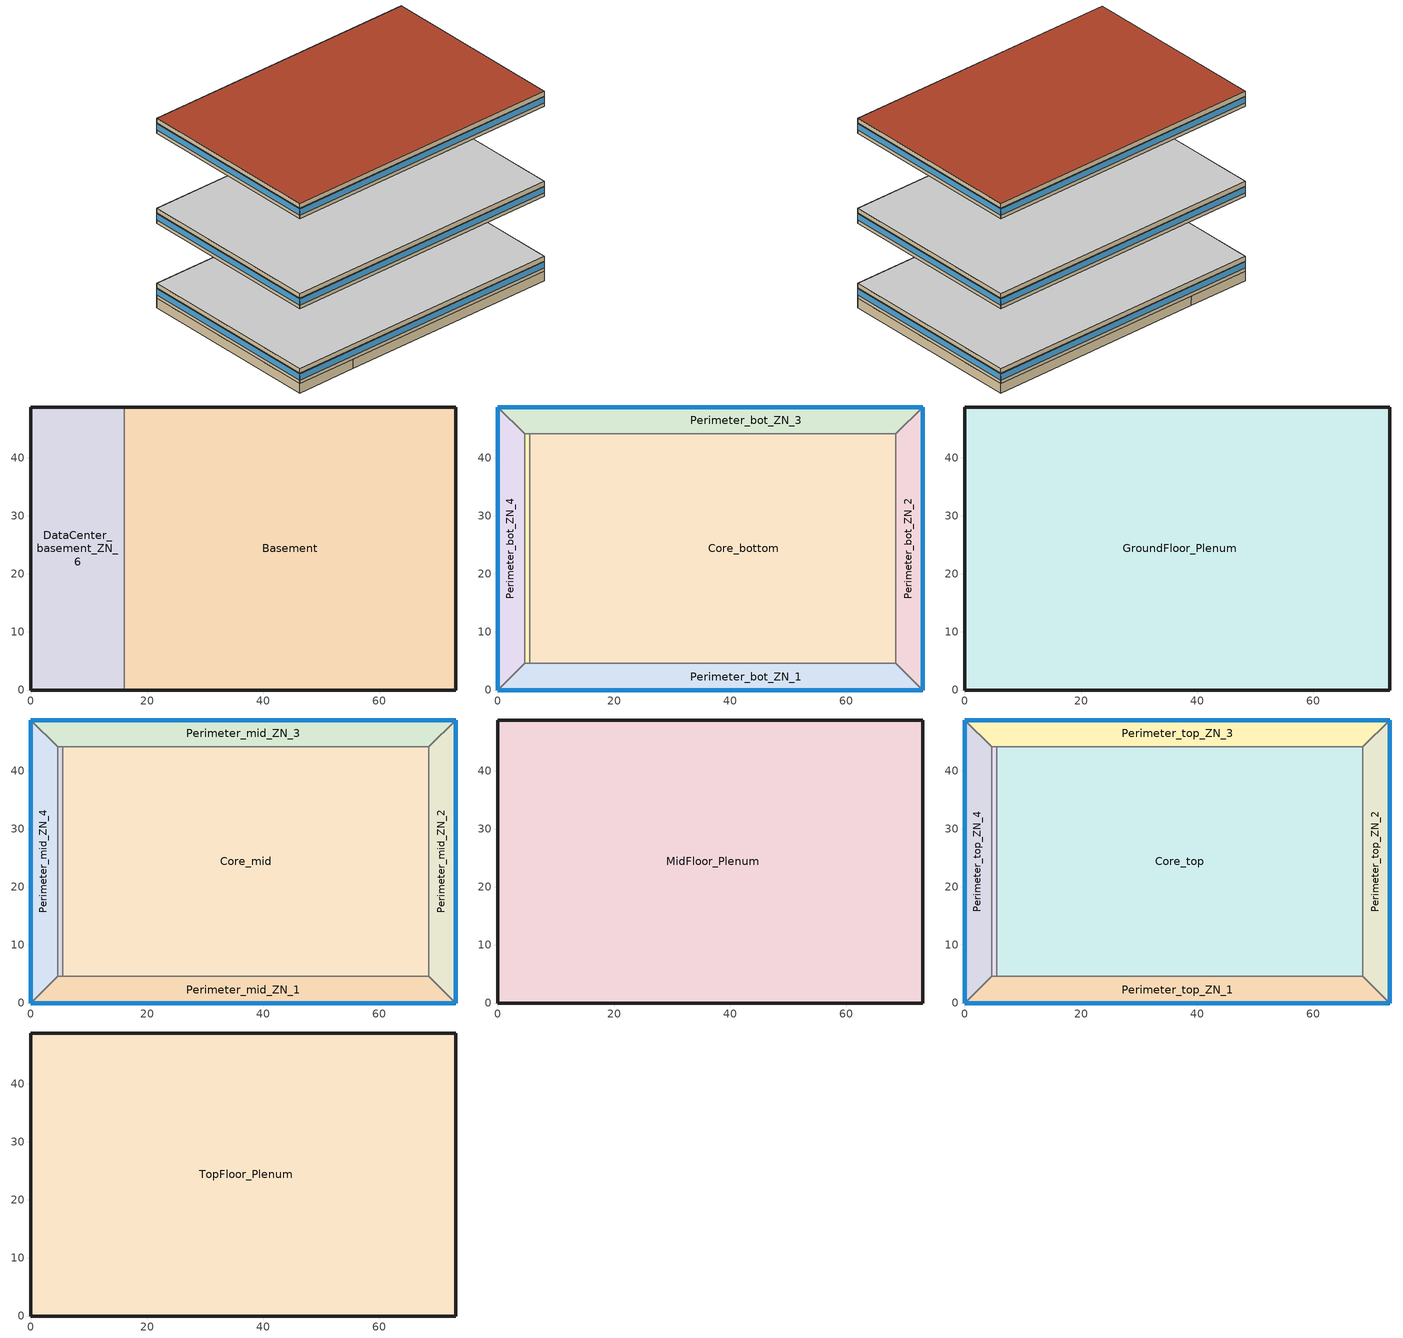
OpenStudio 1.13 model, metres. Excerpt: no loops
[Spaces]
Basement
 floor ground (Basement Floor construction): 73.11,48.74 73.11,0 16.08,0 16.08,48.74 z-2.44
 wall ground (Basement Wall construction): 16.08,0 73.11,0 73.11,48.74 16.08,48.74 z-2.44:0
 wall to DataCenter_basement_ZN_6: 16.08,48.74 16.08,0 z-2.44:0
DataCenter_basement_ZN_6
 floor ground (Basement Floor construction): 16.08,48.74 16.08,0 0,0 0,48.74 z-2.44
 wall ground (Basement Wall construction): 16.08,48.74 0,48.74 0,0 16.08,0 z-2.44:0
Core_bottom
 floor to DataCenter_basement_ZN_6: 16.08,44.16 16.08,4.57 5.49,4.57 5.49,44.16 z0
 floor to Basement: 68.53,44.16 68.53,4.57 16.08,4.57 16.08,44.16 z0
 wall to Perimeter_bot_ZN_1: 5.49,4.57 68.53,4.57 z0:2.74
 wall to DataCenter_bot_ZN_6: 5.49,44.16 5.49,4.57 z0:2.74
 wall to Perimeter_bot_ZN_2: 68.53,4.57 68.53,44.16 z0:2.74
 wall to Perimeter_bot_ZN_3: 68.53,44.16 5.49,44.16 z0:2.74
Perimeter_bot_ZN_3
 floor to Basement: 73.11,48.74 68.53,44.16 16.08,44.16 16.08,48.74 z0
 floor to DataCenter_basement_ZN_6: 16.08,48.74 16.08,44.16 4.57,44.16 0,48.74 z0
 wall outside: 73.11,48.74 0,48.74 z0:2.74
 wall to Perimeter_bot_ZN_4: 0,48.74 4.57,44.16 z0:2.74
 wall to Perimeter_bot_ZN_2: 68.53,44.16 73.11,48.74 z0:2.74
 wall to DataCenter_bot_ZN_6: 4.57,44.16 5.49,44.16 z0:2.74
 window: 73.11,48.74 0,48.74 z0.91:2.5
Perimeter_bot_ZN_1
 floor to DataCenter_basement_ZN_6: 16.08,4.57 16.08,0 0,0 4.57,4.57 z0
 floor to Basement: 68.53,4.57 73.11,0 16.08,0 16.08,4.57 z0
 wall outside: 0,0 73.11,0 z0:2.74
 wall to Perimeter_bot_ZN_4: 4.57,4.57 0,0 z0:2.74
 wall to DataCenter_bot_ZN_6: 5.49,4.57 4.57,4.57 z0:2.74
 wall to Perimeter_bot_ZN_2: 73.11,0 68.53,4.57 z0:2.74
 window: 0,0 73.11,0 z0.91:2.5
Perimeter_bot_ZN_2
 floor to Basement: 73.11,48.74 73.11,0 68.53,4.57 68.53,44.16 z0
 wall outside: 73.11,0 73.11,48.74 z0:2.74
 window: 73.11,0 73.11,48.74 z0.91:2.5
Perimeter_bot_ZN_4
 floor to DataCenter_basement_ZN_6: 0,48.74 4.57,44.16 4.57,4.57 0,0 z0
 wall outside: 0,48.74 0,0 z0:2.74
 wall to DataCenter_bot_ZN_6: 4.57,4.57 4.57,44.16 z0:2.74
 window: 0,48.74 0,0 z0.91:2.5
DataCenter_bot_ZN_6
 floor to DataCenter_basement_ZN_6: 5.49,44.16 5.49,4.57 4.57,4.57 4.57,44.16 z0
GroundFloor_Plenum
 floor to Perimeter_bot_ZN_4: 0,48.74 4.57,44.16 4.57,4.57 0,0 z2.74
 floor to Perimeter_bot_ZN_2: 73.11,48.74 73.11,0 68.53,4.57 68.53,44.16 z2.74
 floor to Perimeter_bot_ZN_1: 68.53,4.57 73.11,0 0,0 4.57,4.57 z2.74
 floor to Perimeter_bot_ZN_3: 73.11,48.74 68.53,44.16 4.57,44.16 0,48.74 z2.74
 floor to Core_bottom: 68.53,44.16 68.53,4.57 5.49,4.57 5.49,44.16 z2.74
 floor to DataCenter_bot_ZN_6: 5.49,44.16 5.49,4.57 4.57,4.57 4.57,44.16 z2.74
 wall outside: 73.11,0 73.11,48.74 0,48.74 0,0 73.11,0 z2.74:3.96
 ceiling adiabatic (Floor Adiabatic construction): 73.11,0 73.11,48.74 0,48.74 0,0 z3.96
Perimeter_mid_ZN_2
 floor adiabatic (Floor Adiabatic construction): 73.11,48.74 73.11,0 68.53,4.57 68.53,44.16 z19.82
 wall outside: 73.11,0 73.11,48.74 z19.82:22.56
 wall to Perimeter_mid_ZN_3: 73.11,48.74 68.53,44.16 z19.82:22.56
 wall to Perimeter_mid_ZN_1: 68.53,4.57 73.11,0 z19.82:22.56
 wall to Core_mid: 68.53,44.16 68.53,4.57 z19.82:22.56
 window: 73.11,0 73.11,48.74 z20.73:22.32
Perimeter_mid_ZN_1
 floor adiabatic (Floor Adiabatic construction): 68.53,4.57 73.11,0 0,0 4.57,4.57 z19.82
 wall outside: 0,0 73.11,0 z19.82:22.56
 wall to Perimeter_mid_ZN_4: 4.57,4.57 0,0 z19.82:22.56
 wall to DataCenter_mid_ZN_6: 5.49,4.57 4.57,4.57 z19.82:22.56
 wall to Core_mid: 68.53,4.57 5.49,4.57 z19.82:22.56
 window: 0,0 73.11,0 z20.73:22.32
DataCenter_mid_ZN_6
 floor adiabatic (Floor Adiabatic construction): 5.49,44.16 5.49,4.57 4.57,4.57 4.57,44.16 z19.82
 wall to Perimeter_mid_ZN_4: 4.57,44.16 4.57,4.57 z19.82:22.56
 wall to Core_mid: 5.49,4.57 5.49,44.16 z19.82:22.56
 wall to Perimeter_mid_ZN_3: 5.49,44.16 4.57,44.16 z19.82:22.56
Core_mid
 floor adiabatic (Floor Adiabatic construction): 68.53,44.16 68.53,4.57 5.49,4.57 5.49,44.16 z19.82
 wall to Perimeter_mid_ZN_3: 68.53,44.16 5.49,44.16 z19.82:22.56
Perimeter_mid_ZN_3
 floor adiabatic (Floor Adiabatic construction): 73.11,48.74 68.53,44.16 4.57,44.16 0,48.74 z19.82
 wall outside: 73.11,48.74 0,48.74 z19.82:22.56
 wall to Perimeter_mid_ZN_4: 0,48.74 4.57,44.16 z19.82:22.56
 window: 73.11,48.74 0,48.74 z20.73:22.32
Perimeter_mid_ZN_4
 floor adiabatic (Floor Adiabatic construction): 0,48.74 4.57,44.16 4.57,4.57 0,0 z19.82
 wall outside: 0,48.74 0,0 z19.82:22.56
 window: 0,48.74 0,0 z20.73:22.32
MidFloor_Plenum
 floor to Perimeter_mid_ZN_1: 68.53,4.57 73.11,0 0,0 4.57,4.57 z22.56
 floor to DataCenter_mid_ZN_6: 5.49,44.16 5.49,4.57 4.57,4.57 4.57,44.16 z22.56
 floor to Perimeter_mid_ZN_2: 73.11,48.74 73.11,0 68.53,4.57 68.53,44.16 z22.56
 floor to Perimeter_mid_ZN_4: 0,48.74 4.57,44.16 4.57,4.57 0,0 z22.56
 floor to Core_mid: 68.53,44.16 68.53,4.57 5.49,4.57 5.49,44.16 z22.56
 floor to Perimeter_mid_ZN_3: 73.11,48.74 68.53,44.16 4.57,44.16 0,48.74 z22.56
 wall outside: 73.11,48.74 0,48.74 0,0 73.11,0 73.11,48.74 z22.56:23.78
 ceiling adiabatic (Floor Adiabatic construction): 73.11,0 73.11,48.74 0,48.74 0,0 z23.78
DataCenter_top_ZN_6
 floor adiabatic (Floor Adiabatic construction): 5.49,44.16 5.49,4.57 4.57,4.57 4.57,44.16 z43.6
 wall to Perimeter_top_ZN_4: 4.57,44.16 4.57,4.57 z43.6:46.34
 wall to Core_top: 5.49,4.57 5.49,44.16 z43.6:46.34
 wall to Perimeter_top_ZN_3: 5.49,44.16 4.57,44.16 z43.6:46.34
 wall to Perimeter_top_ZN_1: 4.57,4.57 5.49,4.57 z43.6:46.34
Perimeter_top_ZN_3
 floor adiabatic (Floor Adiabatic construction): 73.11,48.74 68.53,44.16 4.57,44.16 0,48.74 z43.6
 wall outside: 73.11,48.74 0,48.74 z43.6:46.34
 wall to Core_top: 5.49,44.16 68.53,44.16 z43.6:46.34
 wall to Perimeter_top_ZN_2: 68.53,44.16 73.11,48.74 z43.6:46.34
 wall to Perimeter_top_ZN_4: 0,48.74 4.57,44.16 z43.6:46.34
 window: 73.11,48.74 0,48.74 z44.51:46.1
Core_top
 floor adiabatic (Floor Adiabatic construction): 68.53,44.16 68.53,4.57 5.49,4.57 5.49,44.16 z43.6
 wall to Perimeter_top_ZN_1: 5.49,4.57 68.53,4.57 z43.6:46.34
 wall to Perimeter_top_ZN_2: 68.53,4.57 68.53,44.16 z43.6:46.34
Perimeter_top_ZN_2
 floor adiabatic (Floor Adiabatic construction): 73.11,48.74 73.11,0 68.53,4.57 68.53,44.16 z43.6
 wall outside: 73.11,0 73.11,48.74 z43.6:46.34
 wall to Perimeter_top_ZN_1: 68.53,4.57 73.11,0 z43.6:46.34
 window: 73.11,0 73.11,48.74 z44.51:46.1
Perimeter_top_ZN_1
 floor adiabatic (Floor Adiabatic construction): 68.53,4.57 73.11,0 0,0 4.57,4.57 z43.6
 wall outside: 0,0 73.11,0 z43.6:46.34
 wall to Perimeter_top_ZN_4: 4.57,4.57 0,0 z43.6:46.34
 window: 0,0 73.11,0 z44.51:46.1
Perimeter_top_ZN_4
 floor adiabatic (Floor Adiabatic construction): 0,48.74 4.57,44.16 4.57,4.57 0,0 z43.6
 wall outside: 0,48.74 0,0 z43.6:46.34
 window: 0,48.74 0,0 z44.51:46.1
TopFloor_Plenum
 floor to Perimeter_top_ZN_3: 73.11,48.74 68.53,44.16 4.57,44.16 0,48.74 z46.34
 floor to Perimeter_top_ZN_2: 73.11,48.74 73.11,0 68.53,4.57 68.53,44.16 z46.34
 floor to Perimeter_top_ZN_1: 68.53,4.57 73.11,0 0,0 4.57,4.57 z46.34
 floor to Perimeter_top_ZN_4: 0,48.74 4.57,44.16 4.57,4.57 0,0 z46.34
 floor to DataCenter_top_ZN_6: 5.49,44.16 5.49,4.57 4.57,4.57 4.57,44.16 z46.34
 floor to Core_top: 68.53,44.16 68.53,4.57 5.49,4.57 5.49,44.16 z46.34
 wall outside: 0,0 73.11,0 73.11,48.74 0,48.74 0,0 z46.34:47.56
 roof outside: 73.11,0 73.11,48.74 0,48.74 0,0 z47.56
[Building]
NECB 2011-LargeOffice-NECB HDD Method-CAN_ON_Toronto.716240_CWEC.epw created: 2016-11-24 16:52:05 +0000: North Axis {deg}=0; Default Construction Set=NECB 2011 - Office - NECB HDD Method; Standards Building Type=LargeOffice
[Site]
Toronto Int'l_ON_CAN: Latitude {deg}=43.67; Longitude {deg}=-79.63; Time Zone {hr}=-5; Elevation {m}=173; Terrain=City
[Site:GroundTemperature:BuildingSurface]
19.527, 19.502, 19.536, 19.598, 20.002, 21.64, 22.225, 22.375, 21.449, 20.121, 19.802, 19.633
[Site:WaterMainsTemperature]
Calculation Method=Correlation; Annual Average Outdoor Air Temperature {C}=7.35833; Maximum Difference In Monthly Average Outdoor Air Temperatures {deltaC}=26.6
[SizingPeriod:DesignDay] Barometric Pressure {Pa}=99264; Sky Clearness=0; Rain Indicator=0; Snow Indicator=0; Day of Month=21; Daylight Saving Time Indicator=0; Humidity Indicating Type=Wetbulb; Dry-Bulb Temperature Range Modifier Type=DefaultMultipliers
Name | Maximum Dry-Bulb Temperature {C} | Daily Dry-Bulb Temperature Range {deltaC} | Humidity Indicating Conditions at Maximum Dry-Bulb | Wind Speed {m/s} | Wind Direction {deg} | Month | Day Type | Solar Model Indicator | ASHRAE Taub | ASHRAE Taud
Toronto Int'l Ann Htg 99.6% Condns DB | -18.8 | 0 | -18.8 | 4.3 | 340 | 1 | WinterDesignDay | ASHRAEClearSky
Toronto Int'l Ann Clg .4% Condns DB=>MWB | 31.2 | 10.2 | 22.2 | 5.8 | 270 | 7 | SummerDesignDay | ASHRAETau | 0.473 | 1.952
[ClimateZones]

[Material:NoMass] Thermal Absorptance=0.9; Solar Absorptance=0.7
Name | Roughness | Thermal Resistance {m2-K/W} | Visible Absorptance
CP02 CARPET PAD | VeryRough | 0.21648 | 0.8
Nonres_Floor_Insulation | MediumSmooth | 2.88292 | 0.7
Typical Insulation R-13.06 | Smooth | 2.2993 | 0.7
Typical Carpet Pad | Smooth | 0.21648 | 0.8
Typical Insulation R-10.11 | Smooth | 1.78074 | 0.7
Typical Insulation R-19.63 | Smooth | 3.4567 | 0.7
Typical Insulation R-0.58 | Smooth | 0.101875 | 0.7
Typical Insulation R-1.15 | Smooth | 0.202527 | 0.7
[Material]
Name | Roughness | Thickness {m} | Conductivity {W/m-K} | Density {kg/m3} | Specific Heat {J/kg-K} | Thermal Absorptance | Solar Absorptance | Visible Absorptance
100mm Normalweight concrete floor | MediumSmooth | 0.1016 | 2.31 | 2322 | 832
G01 13mm gypsum board | Smooth | 0.0127 | 0.16 | 800 | 1090 | 0.9 | 0.7 | 0.5
M10 200mm concrete block basement wall | MediumRough | 0.2032 | 1.326 | 1842 | 912
4 in. Normalweight Concrete Floor | MediumRough | 0.1016 | 2.31 | 2322 | 832 | 0.9 | 0.7 | 0.7
1IN Stucco | Smooth | 0.0253 | 0.6918 | 1858 | 837 | 0.9 | 0.7 | 0.92
8IN CONCRETE HW RefBldg | Rough | 0.2032 | 1.311 | 2240 | 836.8 | 0.9 | 0.7 | 0.7
1/2IN Gypsum | Smooth | 0.0127 | 0.16 | 784.9 | 830 | 0.9 | 0.4 | 0.4
Metal Roof Surface; F08 Metal surface | Smooth | 0.0008 | 45.28 | 7824 | 500 | 0.9 | 0.7 | 0.7
6 in. Normalweight Concrete Floor | MediumRough | 0.1524 | 2.31 | 2322 | 832 | 0.9 | 0.7 | 0.7
G05 25mm wood | MediumSmooth | 0.0254 | 0.15 | 608 | 1630 | 0.9 | 0.5 | 0.5
[Construction]
Floor Adiabatic construction: CP02 CARPET PAD, 100mm Normalweight concrete floor, Nonres_Floor_Insulation
Basement Wall construction: M10 200mm concrete block basement wall
Basement Floor construction: M10 200mm concrete block basement wall, CP02 CARPET PAD
Typical Insulated Exterior Mass Floor R-15.63: Typical Insulation R-13.06, 4 in. Normalweight Concrete Floor, Typical Carpet Pad
Typical Insulated Exterior Mass Wall R-12.5: 1IN Stucco, 8IN CONCRETE HW RefBldg, Typical Insulation R-10.11, 1/2IN Gypsum
Typical Insulated Metal Building Roof R-20.41: Metal Roof Surface, Typical Insulation R-19.63
Typical Interior Floor: 100mm Normalweight concrete floor, CP02 CARPET PAD
Typical Interior Wall: G01 13mm gypsum board, G01 13mm gypsum board
Typical Interior Ceiling: CP02 CARPET PAD, 100mm Normalweight concrete floor
Typical Insulated Carpeted 6in Slab Floor: 6 in. Normalweight Concrete Floor, Typical Carpet Pad
U 0.55 SHGC 0.31 Dbl Ref-D Tint 6mm/6mm Air: REF D TINT 6MM, AIR 6MM, CLEAR 6MM
Typical Insulated Metal Door R-1.43: F08 Metal surface, Typical Insulation R-0.58
U 0.35 SHGC 0.35 Dbl LoE (e2-.1) Tint 6mm/13mm Air: LoE TINT 6MM, AIR 13MM, CLEAR 6MM
Typical Overhead Door R-2.0: Typical Insulation R-1.15
U 0.48 SHGC 0.40 Dbl Ref-D Clr 6mm/13mm: REF D CLEAR 6MM, AIR 13MM, CLEAR 6MM
Typical Interior Window: Clear 3mm
Typical Interior Door; Typical Interior Partition: G05 25mm wood
[DefaultConstructionSet]
NECB 2011 - Office - NECB HDD Method: Default Exterior Surface Constructions=Default Surface Constructions 1; Default Interior Surface Constructions=Default Surface Constructions 2; Default Ground Contact Surface Constructions=Default Surface Constructions 3; Default Exterior SubSurface Constructions=Default Sub Surface Constructions 1; Default Interior SubSurface Constructions=Default Sub Surface Constructions 2; Interior Partition Construction=Typical Interior Partition
[DefaultSurfaceConstructions]
Name | Floor Construction | Wall Construction | Roof Ceiling Construction
Default Surface Constructions 1 | Typical Insulated Exterior Mass Floor R-15.63 | Typical Insulated Exterior Mass Wall R-12.5 | Typical Insulated Metal Building Roof R-20.41
Default Surface Constructions 2 | Typical Interior Floor | Typical Interior Wall | Typical Interior Ceiling
Default Surface Constructions 3 | Typical Insulated Carpeted 6in Slab Floor | Typical Insulated Carpeted 6in Slab Floor | Typical Insulated Carpeted 6in Slab Floor
[DefaultSubSurfaceConstructions]
Name | Fixed Window Construction | Operable Window Construction | Door Construction | Glass Door Construction | Overhead Door Construction | Skylight Construction | Tubular Daylight Dome Construction | Tubular Daylight Diffuser Construction
Default Sub Surface Constructions 1 | U 0.55 SHGC 0.31 Dbl Ref-D Tint 6mm/6mm Air | U 0.55 SHGC 0.31 Dbl Ref-D Tint 6mm/6mm Air | Typical Insulated Metal Door R-1.43 | U 0.35 SHGC 0.35 Dbl LoE (e2-.1) Tint 6mm/13mm Air | Typical Overhead Door R-2.0 | U 0.48 SHGC 0.40 Dbl Ref-D Clr 6mm/13mm | Typical Interior Window | Typical Interior Window
Default Sub Surface Constructions 2 | Typical Interior Window | Typical Interior Window | Typical Interior Door
[WindowMaterial:Glazing] Optical Data Type=SpectralAverage; Infrared Transmittance at Normal Incidence=0; Front Side Infrared Hemispherical Emissivity=0.84; Conductivity {W/m-K}=0.9; Dirt Correction Factor for Solar and Visible Transmittance=1; Solar Diffusing=No
Name | Thickness {m} | Solar Transmittance at Normal Incidence | Front Side Solar Reflectance at Normal Incidence | Back Side Solar Reflectance at Normal Incidence | Visible Transmittance at Normal Incidence | Front Side Visible Reflectance at Normal Incidence | Back Side Visible Reflectance at Normal Incidence | Back Side Infrared Hemispherical Emissivity
REF D TINT 6MM | 0.006 | 0.3 | 0.14 | 0.36 | 0.25 | 0.18 | 0.45 | 0.82
CLEAR 6MM | 0.006 | 0.775 | 0.071 | 0.071 | 0.881 | 0.08 | 0.08 | 0.84
LoE TINT 6MM | 0.006 | 0.36 | 0.093 | 0.2 | 0.5 | 0.035 | 0.054 | 0.1
REF D CLEAR 6MM | 0.006 | 0.429 | 0.308 | 0.379 | 0.334 | 0.453 | 0.505 | 0.82
Clear 3mm | 0.003 | 0.837 | 0.075 | 0.075 | 0.898 | 0.081 | 0.081 | 0.84
[WindowMaterial:Gas] Gas Type=Air
Name | Thickness {m}
AIR 6MM | 0.0063
AIR 13MM | 0.0127
[Space]
Name | Space Type | Building Story | Thermal Zone | Part of Total Floor Area
Core_mid | Space Function Office - open plan | Building Story 4 | Sys-6 Flr-6 Sch-A HPlcmt-core | Yes
DataCenter_top_ZN_6 | Space Function Office - open plan | Building Story 6 | Sys-6 Flr-2 Sch-A HPlcmt-core
Perimeter_mid_ZN_2 | Space Function Office - open plan | Building Story 4 | Sys-6 Flr-6 Sch-A HPlcmt-east | Yes
Perimeter_mid_ZN_1 | Space Function Office - open plan | Building Story 4 | Sys-6 Flr-6 Sch-A HPlcmt-south | Yes
MidFloor_Plenum | Space Function - undefined - | Building Story 5 |  | No
DataCenter_mid_ZN_6 | Space Function Office - open plan | Building Story 4 | Sys-6 Flr-6 Sch-A HPlcmt-core
Core_bottom | Space Function Office - open plan | Building Story 2 | Sys-6 Flr-7 Sch-A HPlcmt-core | Yes
Perimeter_top_ZN_3 | Space Function Office - open plan | Building Story 6 | Sys-6 Flr-2 Sch-A HPlcmt-north | Yes
Core_top | Space Function Office - open plan | Building Story 6 | Sys-6 Flr-2 Sch-A HPlcmt-core | Yes
Perimeter_bot_ZN_3 | Space Function Office - open plan | Building Story 2 | Sys-6 Flr-7 Sch-A HPlcmt-north | Yes
Basement | Space Function Electrical/Mechanical-sch-A | Building Story 1 | Sys-6 Flr-3 Sch-A HPlcmt-north | Yes
Perimeter_bot_ZN_1 | Space Function Office - open plan | Building Story 2 | Sys-6 Flr-7 Sch-A HPlcmt-south | Yes
Perimeter_mid_ZN_3 | Space Function Office - open plan | Building Story 4 | Sys-6 Flr-6 Sch-A HPlcmt-north | Yes
Perimeter_top_ZN_2 | Space Function Office - open plan | Building Story 6 | Sys-6 Flr-2 Sch-A HPlcmt-east | Yes
Perimeter_top_ZN_1 | Space Function Office - open plan | Building Story 6 | Sys-6 Flr-2 Sch-A HPlcmt-south | Yes
Perimeter_mid_ZN_4 | Space Function Office - open plan | Building Story 4 | Sys-6 Flr-6 Sch-A HPlcmt-west | Yes
TopFloor_Plenum | Space Function - undefined - | Building Story 7 |  | No
GroundFloor_Plenum | Space Function - undefined - | Building Story 3 |  | No
Perimeter_top_ZN_4 | Space Function Office - open plan | Building Story 6 | Sys-6 Flr-2 Sch-A HPlcmt-west | Yes
DataCenter_basement_ZN_6 | Space Function Office - open plan | Building Story 1 | Sys-6 Flr-3 Sch-A HPlcmt-west
Perimeter_bot_ZN_2 | Space Function Office - open plan | Building Story 2 | Sys-6 Flr-7 Sch-A HPlcmt-east | Yes
Perimeter_bot_ZN_4 | Space Function Office - open plan | Building Story 2 | Sys-6 Flr-7 Sch-A HPlcmt-west | Yes
DataCenter_bot_ZN_6 | Space Function Office - open plan | Building Story 2 | Sys-6 Flr-7 Sch-A HPlcmt-core
[SpaceType] Standards Building Type=Space Function
Name | Default Schedule Set | Design Specification Outdoor Air Object | Standards Space Type
Space Function Electrical/Mechanical-sch-A | Space Function Electrical/Mechanical-sch-A Schedule Set | Space Function Electrical/Mechanical-sch-A Ventilation | Electrical/Mechanical-sch-A
Space Function Office - open plan | Space Function Office - open plan Schedule Set | Space Function Office - open plan Ventilation | Office - open plan
Space Function - undefined - | Space Function - undefined - Schedule Set | Space Function - undefined - Ventilation | - undefined -
[DesignSpecification:OutdoorAir]
Name | Outdoor Air Flow per Person {m3/s-person} | Outdoor Air Flow per Floor Area {m3/s-m2} | Outdoor Air Flow Air Changes per Hour {1/hr} | Outdoor Air Method
Space Function - undefined - Ventilation | 0 | 0 | 0
Space Function Electrical/Mechanical-sch-A Ventilation |  | 0.0003048 |  | Sum
Space Function Office - open plan Ventilation |  | 0.0004318 |  | Sum
[DefaultScheduleSet] Infiltration Schedule=Always On
Name | Number of People Schedule | People Activity Level Schedule | Lighting Schedule | Electric Equipment Schedule
Space Function - undefined - Schedule Set
Space Function Electrical/Mechanical-sch-A Schedule Set; Space Function Office - open plan Schedule Set | NECB-A-Occupancy | NECB-Activity | NECB-A-Lighting | NECB-A-Electric-Equipment
[ThermostatSetpoint:DualSetpoint] Heating Setpoint Temperature Schedule=NECB-A-Thermostat Setpoint-Heating; Cooling Setpoint Temperature Schedule=NECB-A-Thermostat Setpoint-Cooling
Space Function Office - open plan Thermostat 20; Space Function Office - open plan Thermostat 21; Space Function Office - open plan Thermostat 22; Space Function Office - open plan Thermostat 23; Space Function Office - open plan Thermostat 24; Space Function Electrical/Mechanical-sch-A Thermostat 2; Space Function Office - open plan Thermostat 25; Space Function Office - open plan Thermostat 26; Space Function Office - open plan Thermostat 27; Space Function Office - open plan Thermostat 28; Space Function Office - open plan Thermostat 29; Space Function Office - open plan Thermostat 30; Space Function Office - open plan Thermostat 31; Space Function Office - open plan Thermostat 32; Space Function Office - open plan Thermostat 33; Space Function Office - open plan Thermostat 34; Space Function Office - open plan Thermostat 35
[People:Definition] Number of People Calculation Method=People/Area; Fraction Radiant=0.3
Name | People per Space Floor Area {person/m2}
Space Function Electrical/Mechanical-sch-A People Definition | 0.0049514
Space Function Office - open plan People Definition | 0.0500522
[People] Work Efficiency Schedule=Work Efficiency Schedule; Clothing Insulation Schedule=Clothing Schedule; Air Velocity Schedule=Air Velocity Schedule
Name | People Definition | Space or SpaceType
Space Function Electrical/Mechanical-sch-A People | Space Function Electrical/Mechanical-sch-A People Definition | Space Function Electrical/Mechanical-sch-A
Space Function Office - open plan People | Space Function Office - open plan People Definition | Space Function Office - open plan
[Lights:Definition] Design Level Calculation Method=Watts/Area; Fraction Radiant=0.5; Fraction Visible=0.2
Name | Watts per Space Floor Area {W/m2}
Space Function Electrical/Mechanical-sch-A Lights Definition | 13.2999
Space Function Office - open plan Lights Definition | 10.9999
[Lights]
Name | Lights Definition | Space or SpaceType
Space Function Electrical/Mechanical-sch-A Lights | Space Function Electrical/Mechanical-sch-A Lights Definition | Space Function Electrical/Mechanical-sch-A
Space Function Office - open plan Lights | Space Function Office - open plan Lights Definition | Space Function Office - open plan
[ElectricEquipment:Definition] Design Level Calculation Method=Watts/Area; Fraction Radiant=0.5
Name | Watts per Space Floor Area {W/m2}
Space Function Electrical/Mechanical-sch-A Elec Equip Definition | 0.999992
Space Function Office - open plan Elec Equip Definition | 7.49994
[ElectricEquipment]
Name | Electric Equipment Definition | Space or SpaceType
Space Function Electrical/Mechanical-sch-A Elec Equip | Space Function Electrical/Mechanical-sch-A Elec Equip Definition | Space Function Electrical/Mechanical-sch-A
Space Function Office - open plan Elec Equip | Space Function Office - open plan Elec Equip Definition | Space Function Office - open plan
[SpaceInfiltration:DesignFlowRate] Schedule=Always On Discrete; Design Flow Rate Calculation Method=Flow/ExteriorArea; Flow per Exterior Surface Area {m3/s-m2}=0.00025; Constant Term Coefficient=0; Temperature Term Coefficient=0; Velocity Term Coefficient=0.224; Velocity Squared Term Coefficient=0
Name | Space or SpaceType
GroundFloor_Plenum Infiltration | GroundFloor_Plenum
MidFloor_Plenum Infiltration | MidFloor_Plenum
Perimeter_bot_ZN_1 Infiltration | Perimeter_bot_ZN_1
Perimeter_bot_ZN_2 Infiltration | Perimeter_bot_ZN_2
Perimeter_bot_ZN_3 Infiltration | Perimeter_bot_ZN_3
Perimeter_bot_ZN_4 Infiltration | Perimeter_bot_ZN_4
Perimeter_mid_ZN_1 Infiltration | Perimeter_mid_ZN_1
Perimeter_mid_ZN_2 Infiltration | Perimeter_mid_ZN_2
Perimeter_mid_ZN_3 Infiltration | Perimeter_mid_ZN_3
Perimeter_mid_ZN_4 Infiltration | Perimeter_mid_ZN_4
Perimeter_top_ZN_1 Infiltration | Perimeter_top_ZN_1
Perimeter_top_ZN_2 Infiltration | Perimeter_top_ZN_2
Perimeter_top_ZN_3 Infiltration | Perimeter_top_ZN_3
Perimeter_top_ZN_4 Infiltration | Perimeter_top_ZN_4
TopFloor_Plenum Infiltration | TopFloor_Plenum
[BuildingStory]
Name | Nominal Z Coordinate {m}
Building Story 1 | -2.439
Building Story 2 | 0
Building Story 3 | 2.744
Building Story 4 | 19.816
Building Story 5 | 22.56
Building Story 6 | 43.5952
Building Story 7 | 46.3392
[ThermalZone] Use Ideal Air Loads=No
Name | Thermostat
Sys-6 Flr-2 Sch-A HPlcmt-north | Space Function Office - open plan Thermostat 20
Sys-6 Flr-2 Sch-A HPlcmt-east | Space Function Office - open plan Thermostat 21
Sys-6 Flr-2 Sch-A HPlcmt-west | Space Function Office - open plan Thermostat 22
Sys-6 Flr-2 Sch-A HPlcmt-south | Space Function Office - open plan Thermostat 23
Sys-6 Flr-2 Sch-A HPlcmt-core | Space Function Office - open plan Thermostat 24
Sys-6 Flr-3 Sch-A HPlcmt-north | Space Function Electrical/Mechanical-sch-A Thermostat 2
Sys-6 Flr-3 Sch-A HPlcmt-west | Space Function Office - open plan Thermostat 25
Sys-6 Flr-6 Sch-A HPlcmt-north | Space Function Office - open plan Thermostat 26
Sys-6 Flr-6 Sch-A HPlcmt-east | Space Function Office - open plan Thermostat 27
Sys-6 Flr-6 Sch-A HPlcmt-west | Space Function Office - open plan Thermostat 28
Sys-6 Flr-6 Sch-A HPlcmt-south | Space Function Office - open plan Thermostat 29
Sys-6 Flr-6 Sch-A HPlcmt-core | Space Function Office - open plan Thermostat 30
Sys-6 Flr-7 Sch-A HPlcmt-north | Space Function Office - open plan Thermostat 31
Sys-6 Flr-7 Sch-A HPlcmt-east | Space Function Office - open plan Thermostat 32
Sys-6 Flr-7 Sch-A HPlcmt-west | Space Function Office - open plan Thermostat 33
Sys-6 Flr-7 Sch-A HPlcmt-south | Space Function Office - open plan Thermostat 34
Sys-6 Flr-7 Sch-A HPlcmt-core | Space Function Office - open plan Thermostat 35
[Schedule:Ruleset]
Always On: Default Day Schedule=Always On Default
Clothing Schedule: Default Day Schedule=Clothing Schedule Default Winter Clothes
Air Velocity Schedule: Default Day Schedule=Air Velocity Schedule Default
Work Efficiency Schedule: Default Day Schedule=Work Efficiency Schedule Default
NECB-A-Occupancy: Default Day Schedule=NECB-A-Occupancy Default
NECB-Activity: Default Day Schedule=NECB-Activity Default; Summer Design Day Schedule=NECB-Activity Summer Design Day; Winter Design Day Schedule=NECB-Activity Winter Design Day
NECB-A-Lighting: Default Day Schedule=NECB-A-Lighting Default
NECB-A-Electric-Equipment: Default Day Schedule=NECB-A-Electric-Equipment Default
NECB-A-Thermostat Setpoint-Heating: Default Day Schedule=NECB-A-Thermostat Setpoint-Heating Default
NECB-A-Thermostat Setpoint-Cooling: Default Day Schedule=NECB-A-Thermostat Setpoint-Cooling Default
[Schedule:Day]
Always On Default; Clothing Schedule Default Winter Clothes: 24, 0, 1
Clothing Schedule Summer Clothes: 24, 0, 0.5
Air Velocity Schedule Default; NECB-A-Electric-Equipment Sat Day; NECB-A-Electric-Equipment Sun|Hol Day: 24, 0, 0.2
Work Efficiency Schedule Default; NECB-A-Occupancy Sat Day; NECB-A-Occupancy Sun|Hol Day: 24, 0, 0
NECB-A-Occupancy Default; NECB-A-Occupancy Default|Wkdy Day: 7, 0, 0, 8, 0, 0.1, 9, 0, 0.7, 12, 0, 0.9, 14, 0, 0.5, 17, 0, 0.9, 18, 0, 0.7, 19, 0, 0.3, 23, 0, 0.1, 24, 0, 0
NECB-Activity Default; NECB-Activity Winter Design Day; NECB-Activity Summer Design Day: 24, 0, 130
NECB-A-Lighting Default; NECB-A-Lighting Default|Wkdy Day: 7, 0, 0.05, 8, 0, 0.3, 9, 0, 0.8, 17, 0, 0.9, 18, 0, 0.8, 19, 0, 0.5, 21, 0, 0.3, 23, 0, 0.1, 24, 0, 0.05
NECB-A-Lighting Sat Day; NECB-A-Lighting Sun|Hol Day: 24, 0, 0.05
NECB-A-Electric-Equipment Default; NECB-A-Electric-Equipment Default|Wkdy Day: 7, 0, 0.2, 8, 0, 0.3, 9, 0, 0.8, 18, 0, 0.9, 19, 0, 0.5, 21, 0, 0.3, 24, 0, 0.2
NECB-A-Thermostat Setpoint-Heating Default; NECB-A-Thermostat Setpoint-Heating Default|Wkdy Day: 6, 0, 18, 7, 0, 20, 21, 0, 22, 24, 0, 18
NECB-A-Thermostat Setpoint-Heating Sat Day; NECB-A-Thermostat Setpoint-Heating Sun|Hol Day: 24, 0, 18
NECB-A-Thermostat Setpoint-Cooling Default; NECB-A-Thermostat Setpoint-Cooling Default|Wkdy Day: 6, 0, 35, 21, 0, 24, 24, 0, 35
NECB-A-Thermostat Setpoint-Cooling Sat Day; NECB-A-Thermostat Setpoint-Cooling Sun|Hol Day: 24, 0, 35
[Schedule:Rule] Date Specification Type=DateRange; Start Day=1
Name | Schedule Ruleset | Rule Order | Day Schedule | Start Month | End Month | End Day | Apply Monday | Apply Tuesday | Apply Wednesday | Apply Thursday | Apply Friday | Apply Saturday | Apply Sunday
Schedule Rule 1 | Clothing Schedule | 0 | Clothing Schedule Summer Clothes | 5 | 9 | 30
Schedule Rule 2 | NECB-A-Occupancy | 2 | NECB-A-Occupancy Default|Wkdy Day | 1 | 12 | 31 | Yes | Yes | Yes | Yes | Yes
Schedule Rule 3 | NECB-A-Occupancy | 1 | NECB-A-Occupancy Sat Day | 1 | 12 | 31 |  |  |  |  |  | Yes
Schedule Rule 4 | NECB-A-Occupancy | 0 | NECB-A-Occupancy Sun|Hol Day | 1 | 12 | 31 |  |  |  |  |  |  | Yes
Schedule Rule 5 | NECB-A-Lighting | 2 | NECB-A-Lighting Default|Wkdy Day | 1 | 12 | 31 | Yes | Yes | Yes | Yes | Yes
Schedule Rule 6 | NECB-A-Lighting | 1 | NECB-A-Lighting Sat Day | 1 | 12 | 31 |  |  |  |  |  | Yes
Schedule Rule 7 | NECB-A-Lighting | 0 | NECB-A-Lighting Sun|Hol Day | 1 | 12 | 31 |  |  |  |  |  |  | Yes
Schedule Rule 8 | NECB-A-Electric-Equipment | 2 | NECB-A-Electric-Equipment Default|Wkdy Day | 1 | 12 | 31 | Yes | Yes | Yes | Yes | Yes
Schedule Rule 9 | NECB-A-Electric-Equipment | 1 | NECB-A-Electric-Equipment Sat Day | 1 | 12 | 31 |  |  |  |  |  | Yes
Schedule Rule 10 | NECB-A-Electric-Equipment | 0 | NECB-A-Electric-Equipment Sun|Hol Day | 1 | 12 | 31 |  |  |  |  |  |  | Yes
Schedule Rule 11 | NECB-A-Thermostat Setpoint-Heating | 2 | NECB-A-Thermostat Setpoint-Heating Default|Wkdy Day | 1 | 12 | 31 | Yes | Yes | Yes | Yes | Yes
Schedule Rule 12 | NECB-A-Thermostat Setpoint-Heating | 1 | NECB-A-Thermostat Setpoint-Heating Sat Day | 1 | 12 | 31 |  |  |  |  |  | Yes
Schedule Rule 13 | NECB-A-Thermostat Setpoint-Heating | 0 | NECB-A-Thermostat Setpoint-Heating Sun|Hol Day | 1 | 12 | 31 |  |  |  |  |  |  | Yes
Schedule Rule 14 | NECB-A-Thermostat Setpoint-Cooling | 2 | NECB-A-Thermostat Setpoint-Cooling Default|Wkdy Day | 1 | 12 | 31 | Yes | Yes | Yes | Yes | Yes
Schedule Rule 15 | NECB-A-Thermostat Setpoint-Cooling | 1 | NECB-A-Thermostat Setpoint-Cooling Sat Day | 1 | 12 | 31 |  |  |  |  |  | Yes
Schedule Rule 16 | NECB-A-Thermostat Setpoint-Cooling | 0 | NECB-A-Thermostat Setpoint-Cooling Sun|Hol Day | 1 | 12 | 31 |  |  |  |  |  |  | Yes
[Schedule:Constant]
Always On Discrete: Value=1
